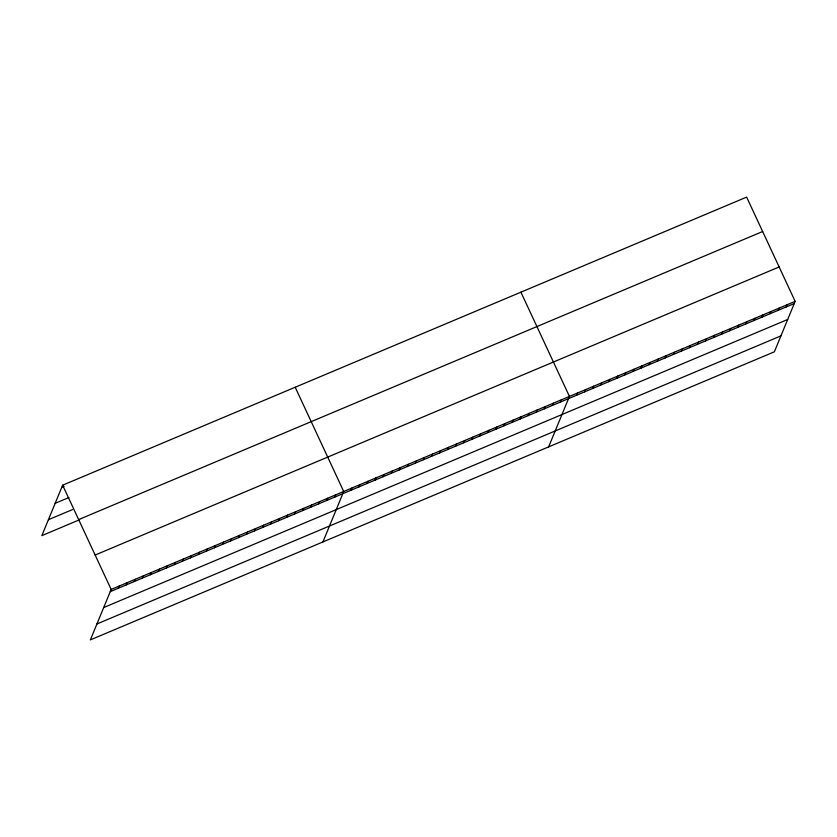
<?xml version="1.0" encoding="UTF-8"?>
<svg xmlns="http://www.w3.org/2000/svg" width="837" height="837" viewBox="0 0 837 837"><rect width="100%" height="100%" fill="white"/><g stroke="black" fill="none" stroke-linecap="round" stroke-linejoin="round"><path stroke-width="1.26" d="M795.15 301.362L111.164 589.436L90.365 639.886L774.361 351.812L795.15 301.362L746.635 197.113L62.639 485.188L41.85 535.638L79.651 519.714M118.279 588.254L119.178 586.057M126.293 584.885L127.203 582.678M134.307 581.506L135.217 579.298M142.332 578.126L143.242 575.919M150.346 574.747L151.256 572.55M158.371 571.368L159.281 569.17M166.385 567.999L167.295 565.791M174.41 564.619L175.32 562.412M182.424 561.24L183.334 559.032M190.449 557.861L191.359 555.653M198.463 554.481L199.373 552.284M206.488 551.102L207.388 548.905M214.502 547.733L215.412 545.525M222.527 544.353L223.427 542.146M230.541 540.974L231.451 538.766M238.566 537.595L239.466 535.398M246.58 534.215L247.49 532.018M254.594 530.846L255.505 528.639M262.619 527.467L263.529 525.259M270.633 524.088L271.544 521.88M278.658 520.708L279.568 518.511M286.672 517.329L287.583 515.132M294.697 513.96L295.607 511.752M302.712 510.58L303.622 508.373M310.736 507.201L311.646 504.993M318.751 503.822L319.661 501.625M326.775 500.442L327.675 498.245M334.79 497.073L335.7 494.866M322.925 541.937L343.714 491.486L295.199 387.249M350.87 490.294L351.781 488.097M358.937 486.904L359.837 484.696M366.993 483.504L367.903 481.306M375.06 480.114L375.959 477.906M383.116 476.713L384.026 474.516M391.182 473.323L392.082 471.116M399.239 469.923L400.149 467.726M407.305 466.533L408.205 464.326M415.361 463.133L416.271 460.936M423.428 459.743L424.328 457.536M431.484 456.343L432.394 454.146M439.551 452.953L440.45 450.745M447.607 449.553L448.517 447.356M455.663 446.163L456.573 443.955M463.729 442.763L464.64 440.565M471.786 439.373L472.696 437.165M479.852 435.972L480.762 433.775M487.908 432.583L488.818 430.375M495.975 429.182L496.885 426.985M504.031 425.792L504.941 423.585M512.098 422.392L513.008 420.184M520.154 419.002L521.064 416.795M528.22 415.602L529.13 413.394M536.276 412.212L537.187 410.004M544.343 408.812L545.253 406.604M552.399 405.422L553.309 403.214M560.466 402.022L561.376 399.814M548.643 446.874L569.432 396.424L520.917 292.186M576.588 395.231L577.499 393.024M584.644 391.842L585.555 389.634M592.711 388.441L593.621 386.234M600.767 385.051L601.677 382.844M608.834 381.651L609.744 379.443M616.89 378.261L617.8 376.054M624.957 374.861L625.867 372.653M633.013 371.471L633.923 369.263M641.079 368.071L641.989 365.863M649.135 364.681L650.046 362.473M657.202 361.281L658.112 359.073M665.258 357.891L666.168 355.683M673.325 354.49L674.235 352.283M681.381 351.101L682.291 348.893M689.447 347.7L690.358 345.493M697.503 344.31L698.414 342.103M705.57 340.91L706.48 338.703M713.626 337.51L714.536 335.313M721.693 334.12L722.603 331.912M729.749 330.72L730.659 328.522M737.815 327.33L738.726 325.122M745.872 323.929L746.782 321.732M753.938 320.54L754.848 318.332M761.994 317.139L762.905 314.942M770.061 313.749L770.971 311.542M778.117 310.349L779.027 308.152M786.184 306.959L787.094 304.752M61.739 487.396L64.031 486.433M55.169 503.319L68.916 497.523M48.41 519.714L72.474 509.587M78.657 519.589L762.643 231.514M95.156 555.036L779.142 266.961M110.254 591.633L794.24 303.559M103.694 607.557L787.68 319.483M96.935 623.963L780.921 335.888M62.639 485.188L111.164 589.436"/></g></svg>
